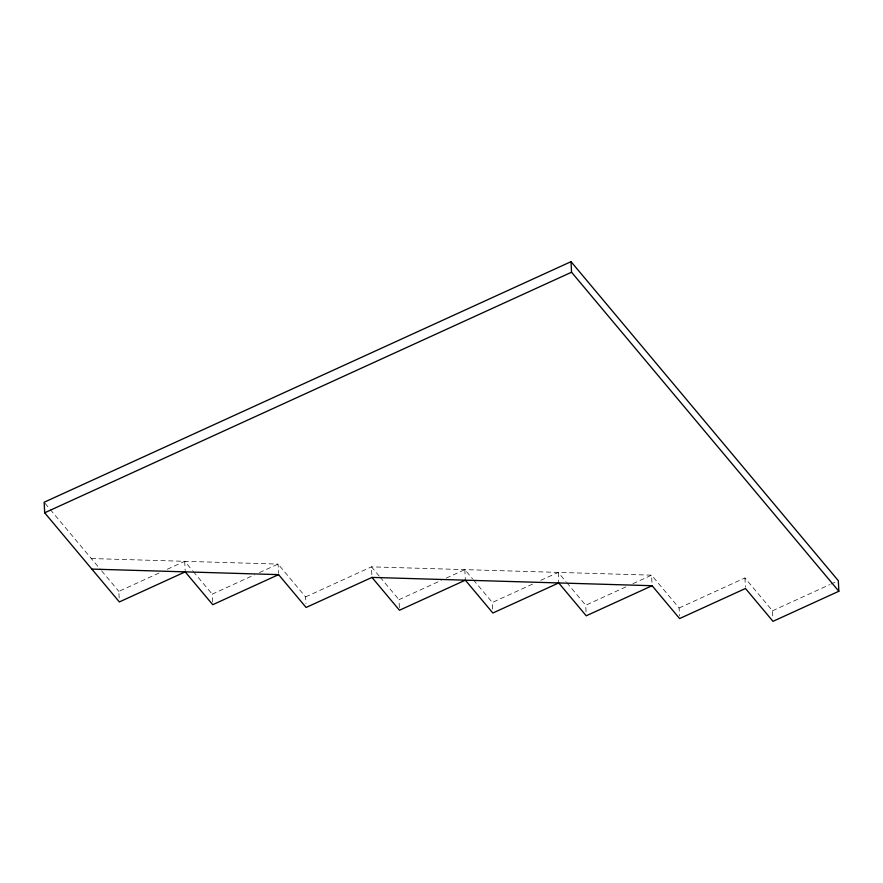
<?xml version="1.0" encoding="UTF-8"?>
<svg xmlns="http://www.w3.org/2000/svg" width="883" height="883" viewBox="0 0 883 883"><rect width="100%" height="100%" fill="white"/><g stroke="black" fill="none" stroke-linecap="round" stroke-linejoin="round"><path stroke-width="0.66" stroke-dasharray="4.42 3.31" d="M119.161 597.979L118.841 591.378L159.845 572.659M167.306 569.248L184.702 561.312L192.439 570.55M212.604 602.063L212.218 594.149L254.47 574.855M259.436 572.592L278.079 564.082L305.595 596.919L305.915 603.519M305.595 596.919L371.456 566.853L651.577 575.164L679.093 608.012L679.48 615.926M399.359 607.603L398.973 599.689L441.213 580.407M446.191 578.133L464.833 569.623L472.571 578.862M492.67 609.06L492.35 602.46L533.354 583.74M540.804 580.341L558.199 572.394L565.948 581.632M586.047 611.831L585.716 605.23L626.731 586.511M632.945 583.674L651.577 575.164L652.029 584.403M679.093 608.012L744.954 577.935L772.47 610.782L772.857 618.696M772.47 610.782L829.634 584.678M830.881 584.116L837.095 581.279M91.324 558.542L278.079 564.082L278.531 573.31M566.809 582.659L585.716 605.23M473.431 579.888L492.35 602.46M379.193 576.091L371.456 566.853L371.898 576.08M380.054 577.118L398.973 599.689M193.3 571.577L212.218 594.149M45.022 503.277L49.393 508.498M50.265 509.535L100.783 569.822M101.644 570.848L118.841 591.378M744.954 577.935L745.407 587.173M558.199 572.394L558.652 581.632M464.833 569.623L465.275 578.851M184.702 561.312L185.154 570.539"/><path stroke-width="1.32" d="M571.025 261.666L44.15 502.239L44.669 512.791L119.36 601.93L185.209 571.864L212.737 604.7L278.587 574.634L306.103 607.471L371.964 577.405L652.095 585.716L679.612 618.564L745.473 588.486L772.989 621.334L838.85 591.257L838.331 580.705L571.025 261.666L571.544 272.218L838.85 591.257M44.669 512.791L571.544 272.218M652.095 585.716L586.235 615.793L558.718 582.946L492.857 613.012L465.341 580.175L399.48 610.241L371.964 577.405M91.843 569.094L278.587 574.634"/></g></svg>
